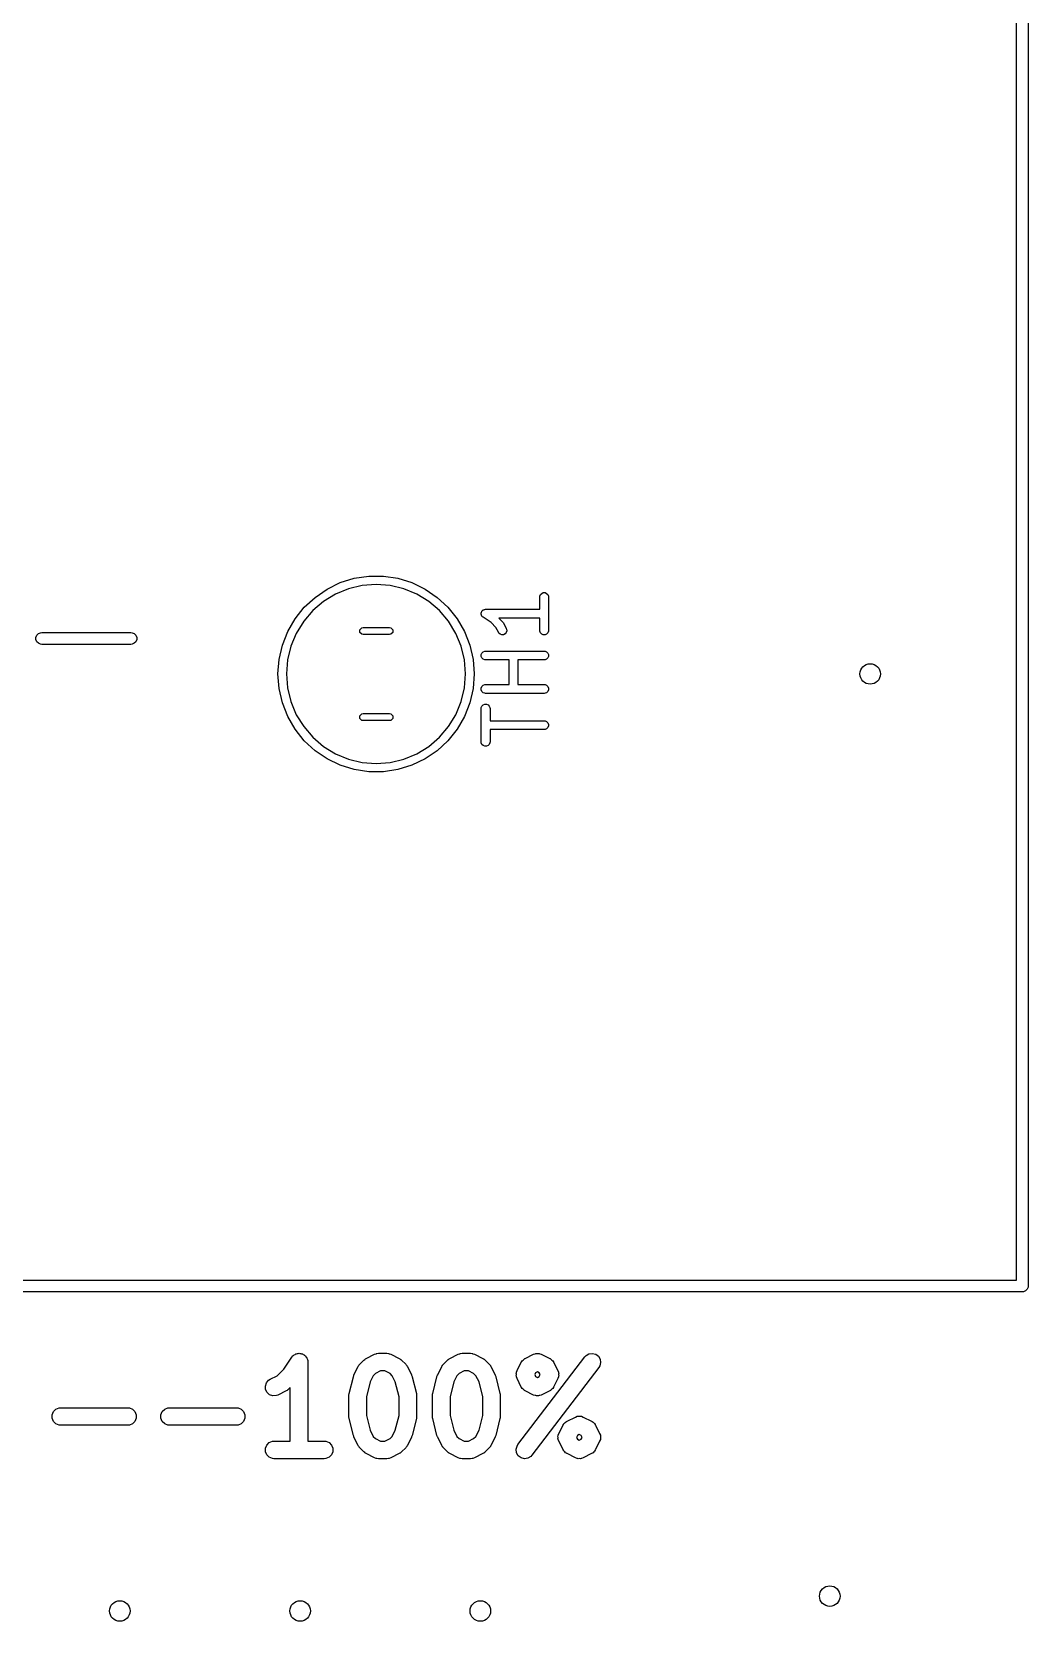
# Model space of a CAD drawing. Extents: x 0.27 to 3.33, y 0.21 to 2.59.
# Drawn here: x 2.663 to 3.333, y 0.383 to 1.452 of the extents above; entities that cross this region are included whole.
import ezdxf

# ---------------------------------------------------------------- set-up
doc = ezdxf.new("R2010")
doc.units = 0
doc.header["$MEASUREMENT"] = 0
doc.layers.add('BLACK', color=7, linetype='CONTINUOUS')

msp = doc.modelspace()

# ---------------------------------------------------------------- linework, layer by layer
at = {"layer": 'BLACK', "linetype": 'CONTINUOUS'}
for p, q in [((3.3335, 2.1915), (3.3335, 0.6085)), ((3.3256, 0.6124), (3.3256, 2.1876)), ((2.8619, 1.0772), (2.8708, 1.0815)), ((2.8708, 1.0815), (2.8802, 1.0844)), ((2.8855, 1.0796), (2.8763, 1.0774)), ((2.8802, 1.0844), (2.89, 1.0858)), ((2.8949, 1.0803), (2.8855, 1.0796)), ((2.89, 1.0858), (2.8998, 1.0858)), ((2.9043, 1.0796), (2.8949, 1.0803)), ((2.8998, 1.0858), (2.9096, 1.0844)), ((2.9135, 1.0774), (2.9043, 1.0796)), ((2.9096, 1.0844), (2.919, 1.0815)), ((2.919, 1.0815), (2.9279, 1.0772)), ((2.8465, 1.0649), (2.8538, 1.0716)), ((2.8538, 1.0716), (2.8619, 1.0772)), ((2.8675, 1.0737), (2.8595, 1.0688)), ((2.8763, 1.0774), (2.8675, 1.0737)), ((2.9222, 1.0737), (2.9135, 1.0774)), ((2.9303, 1.0688), (2.9222, 1.0737)), ((2.9279, 1.0772), (2.936, 1.0716)), ((2.936, 1.0716), (2.9432, 1.0649)), ((3.005, 1.0724), (3.0055, 1.0735)), ((3.005, 1.0719), (3.005, 1.0724)), ((3.005, 1.0636), (3.005, 1.0719)), ((3.0055, 1.0735), (3.0063, 1.0743)), ((3.0063, 1.0743), (3.0073, 1.0748)), ((3.0073, 1.0748), (3.0085, 1.0748)), ((3.0085, 1.0748), (3.0095, 1.0743)), ((3.0095, 1.0743), (3.0104, 1.0735)), ((3.0104, 1.0735), (3.0108, 1.0724)), ((3.0108, 1.0724), (3.0109, 1.0719)), ((3.0109, 1.0719), (3.0109, 1.0494)), ((2.8404, 1.0572), (2.8465, 1.0649)), ((2.8523, 1.0627), (2.8462, 1.0555)), ((2.8595, 1.0688), (2.8523, 1.0627)), ((2.9375, 1.0627), (2.9303, 1.0688)), ((2.9436, 1.0555), (2.9375, 1.0627)), ((2.9432, 1.0649), (2.9494, 1.0572)), ((2.9656, 1.0612), (2.9658, 1.0615)), ((2.9656, 1.0609), (2.9656, 1.0612)), ((2.9656, 1.0606), (2.9656, 1.0609)), ((2.9656, 1.0603), (2.9656, 1.0606)), ((2.9656, 1.06), (2.9656, 1.0603)), ((2.9658, 1.0598), (2.9656, 1.06)), ((2.9658, 1.0617), (2.966, 1.062)), ((2.9658, 1.0615), (2.9658, 1.0617)), ((2.9658, 1.0595), (2.9658, 1.0598)), ((2.966, 1.0592), (2.9658, 1.0595)), ((2.966, 1.062), (2.9661, 1.0623)), ((2.9661, 1.059), (2.966, 1.0592)), ((2.9661, 1.0623), (2.9663, 1.0625)), ((2.9663, 1.0588), (2.9661, 1.059)), ((2.9663, 1.0625), (2.9664, 1.0627)), ((2.9665, 1.0585), (2.9663, 1.0588)), ((2.9664, 1.0627), (2.9667, 1.0629)), ((2.9669, 1.0582), (2.9665, 1.0585)), ((2.9667, 1.0629), (2.9669, 1.0631)), ((2.9669, 1.0631), (2.9672, 1.0632)), ((2.9723, 1.0546), (2.9669, 1.0582)), ((2.9669, 1.0582), (2.9669, 1.0582)), ((2.9669, 1.0582), (2.9669, 1.0582)), ((2.9669, 1.0582), (2.9669, 1.0582)), ((2.9672, 1.0632), (2.9674, 1.0633)), ((2.9674, 1.0633), (2.9677, 1.0634)), ((2.9677, 1.0634), (2.968, 1.0635)), ((2.968, 1.0635), (2.9685, 1.0636)), ((2.9685, 1.0636), (2.9685, 1.0636)), ((2.9685, 1.0636), (2.9685, 1.0636)), ((2.9685, 1.0636), (2.9685, 1.0636)), ((2.9685, 1.0636), (3.005, 1.0636)), ((2.6678, 1.0473), (2.6692, 1.0478)), ((2.6692, 1.0478), (2.67, 1.0479)), ((2.67, 1.0479), (2.73, 1.0479)), ((2.73, 1.0479), (2.7308, 1.0478)), ((2.7308, 1.0478), (2.7322, 1.0473)), ((2.8319, 1.0395), (2.8355, 1.0487)), ((2.8355, 1.0487), (2.8404, 1.0572)), ((2.8462, 1.0555), (2.8412, 1.0474)), ((2.8839, 1.0498), (2.8852, 1.0511)), ((2.8839, 1.048), (2.8839, 1.0498)), ((2.8852, 1.0468), (2.8839, 1.048)), ((2.8852, 1.0511), (2.8861, 1.0513)), ((2.8861, 1.0513), (2.9039, 1.0513)), ((2.9039, 1.0513), (2.9048, 1.0511)), ((2.9048, 1.0511), (2.9061, 1.0498)), ((2.9061, 1.048), (2.9048, 1.0468)), ((2.9061, 1.0498), (2.9061, 1.048)), ((2.9485, 1.0474), (2.9436, 1.0555)), ((2.9494, 1.0572), (2.9543, 1.0487)), ((2.9543, 1.0487), (2.9579, 1.0395)), ((2.9755, 1.0514), (2.9723, 1.0546)), ((2.9771, 1.0481), (2.9755, 1.0514)), ((2.9775, 1.0476), (2.9771, 1.0481)), ((3.005, 1.0577), (2.9775, 1.0577)), ((2.9775, 1.0577), (2.98, 1.0552)), ((2.9783, 1.0468), (2.9775, 1.0476)), ((2.98, 1.0552), (2.9802, 1.055)), ((2.9802, 1.055), (2.9802, 1.0549)), ((2.9802, 1.0549), (2.9803, 1.0548)), ((2.9803, 1.0548), (2.9804, 1.0548)), ((2.9804, 1.0548), (2.9804, 1.0547)), ((2.9804, 1.0547), (2.9806, 1.0544)), ((2.9806, 1.0544), (2.9824, 1.0507)), ((2.9823, 1.0479), (2.9816, 1.047)), ((2.9827, 1.049), (2.9823, 1.0479)), ((2.9824, 1.0507), (2.9826, 1.0502)), ((2.9826, 1.0502), (2.9827, 1.049)), ((3.005, 1.0494), (3.005, 1.0577)), ((3.005, 1.0488), (3.005, 1.0494)), ((3.0055, 1.0477), (3.005, 1.0488)), ((3.0063, 1.0469), (3.0055, 1.0477)), ((3.0104, 1.0477), (3.0095, 1.0469)), ((3.0108, 1.0488), (3.0104, 1.0477)), ((3.0109, 1.0494), (3.0108, 1.0488)), ((2.6661, 1.0447), (2.6667, 1.0462)), ((2.6661, 1.0432), (2.6661, 1.0447)), ((2.6667, 1.0418), (2.6661, 1.0432)), ((2.6667, 1.0462), (2.6678, 1.0473)), ((2.6678, 1.0407), (2.6667, 1.0418)), ((2.6692, 1.0401), (2.6678, 1.0407)), ((2.67, 1.04), (2.6692, 1.0401)), ((2.73, 1.04), (2.67, 1.04)), ((2.7308, 1.0401), (2.73, 1.04)), ((2.7322, 1.0407), (2.7308, 1.0401)), ((2.7322, 1.0473), (2.7333, 1.0462)), ((2.7333, 1.0418), (2.7322, 1.0407)), ((2.7333, 1.0462), (2.7339, 1.0447)), ((2.7339, 1.0432), (2.7333, 1.0418)), ((2.7339, 1.0447), (2.7339, 1.0432)), ((2.8297, 1.0299), (2.8319, 1.0395)), ((2.8376, 1.0387), (2.8354, 1.0295)), ((2.8412, 1.0474), (2.8376, 1.0387)), ((2.8861, 1.0466), (2.8852, 1.0468)), ((2.9039, 1.0466), (2.8861, 1.0466)), ((2.9048, 1.0468), (2.9039, 1.0466)), ((2.9522, 1.0387), (2.9485, 1.0474)), ((2.9544, 1.0295), (2.9522, 1.0387)), ((2.9579, 1.0395), (2.9601, 1.0299)), ((2.9794, 1.0464), (2.9783, 1.0468)), ((2.9806, 1.0465), (2.9794, 1.0464)), ((2.9816, 1.047), (2.9806, 1.0465)), ((3.0073, 1.0465), (3.0063, 1.0469)), ((3.0085, 1.0465), (3.0073, 1.0465)), ((3.0095, 1.0469), (3.0085, 1.0465)), ((2.8289, 1.0201), (2.8297, 1.0299)), ((2.8354, 1.0295), (2.8347, 1.0201)), ((2.9551, 1.0201), (2.9544, 1.0295)), ((2.9601, 1.0299), (2.9608, 1.0201)), ((2.9656, 1.0331), (2.9661, 1.0341)), ((2.9656, 1.0319), (2.9656, 1.0331)), ((2.9661, 1.0309), (2.9656, 1.0319)), ((2.9661, 1.0341), (2.9669, 1.035)), ((2.9669, 1.03), (2.9661, 1.0309)), ((2.9669, 1.035), (2.968, 1.0354)), ((2.968, 1.0296), (2.9669, 1.03)), ((2.968, 1.0354), (2.9685, 1.0355)), ((2.9685, 1.0295), (2.968, 1.0296)), ((2.9685, 1.0355), (3.0079, 1.0355)), ((2.9843, 1.0295), (2.9685, 1.0295)), ((2.9843, 1.013), (2.9843, 1.0295)), ((3.0079, 1.0295), (2.9902, 1.0295)), ((2.9902, 1.0295), (2.9902, 1.013)), ((3.0079, 1.0355), (3.0085, 1.0354)), ((3.0085, 1.0296), (3.0079, 1.0295)), ((3.0085, 1.0354), (3.0095, 1.035)), ((3.0095, 1.03), (3.0085, 1.0296)), ((3.0095, 1.035), (3.0104, 1.0341)), ((3.0104, 1.0309), (3.0095, 1.03)), ((3.0104, 1.0341), (3.0108, 1.0331)), ((3.0108, 1.0319), (3.0104, 1.0309)), ((3.0108, 1.0331), (3.0108, 1.0319)), ((2.8297, 1.0103), (2.8289, 1.0201)), ((2.8347, 1.0201), (2.8354, 1.0107)), ((2.9544, 1.0107), (2.9551, 1.0201)), ((2.9608, 1.0201), (2.9601, 1.0103)), ((2.8319, 1.0006), (2.8297, 1.0103)), ((2.8354, 1.0107), (2.8376, 1.0015)), ((2.9522, 1.0015), (2.9544, 1.0107)), ((2.9601, 1.0103), (2.9579, 1.0006)), ((2.9656, 1.0106), (2.9661, 1.0116)), ((2.9656, 1.0094), (2.9656, 1.0106)), ((2.9661, 1.0084), (2.9656, 1.0094)), ((2.9661, 1.0116), (2.9669, 1.0125)), ((2.9669, 1.0075), (2.9661, 1.0084)), ((2.9669, 1.0125), (2.968, 1.0129)), ((2.968, 1.0071), (2.9669, 1.0075)), ((2.968, 1.0129), (2.9685, 1.013)), ((2.9685, 1.007), (2.968, 1.0071)), ((2.9685, 1.013), (2.9843, 1.013)), ((3.0079, 1.007), (2.9685, 1.007)), ((2.9902, 1.013), (3.0079, 1.013)), ((3.0079, 1.013), (3.0085, 1.0129)), ((3.0085, 1.0071), (3.0079, 1.007)), ((3.0085, 1.0129), (3.0095, 1.0125)), ((3.0095, 1.0075), (3.0085, 1.0071)), ((3.0095, 1.0125), (3.0104, 1.0116)), ((3.0104, 1.0084), (3.0095, 1.0075)), ((3.0104, 1.0116), (3.0108, 1.0106)), ((3.0108, 1.0094), (3.0104, 1.0084)), ((3.0108, 1.0106), (3.0108, 1.0094)), ((2.8355, 0.9915), (2.8319, 1.0006)), ((2.8376, 1.0015), (2.8412, 0.9927)), ((2.9485, 0.9927), (2.9522, 1.0015)), ((2.9579, 1.0006), (2.9543, 0.9915)), ((2.9656, 0.9975), (2.9661, 0.9985)), ((2.9656, 0.9969), (2.9656, 0.9975)), ((2.9656, 0.9744), (2.9656, 0.9969)), ((2.9661, 0.9985), (2.9669, 0.9993)), ((2.9669, 0.9993), (2.968, 0.9998)), ((2.968, 0.9998), (2.9691, 0.9998)), ((2.9691, 0.9998), (2.9702, 0.9993)), ((2.9702, 0.9993), (2.971, 0.9985)), ((2.971, 0.9985), (2.9714, 0.9975)), ((2.9714, 0.9975), (2.9715, 0.9969)), ((2.9715, 0.9969), (2.9715, 0.9886)), ((2.8404, 0.9829), (2.8355, 0.9915)), ((2.8412, 0.9927), (2.8462, 0.9847)), ((2.8462, 0.9847), (2.8523, 0.9775)), ((2.8839, 0.992), (2.8852, 0.9932)), ((2.8839, 0.9902), (2.8839, 0.992)), ((2.8852, 0.9889), (2.8839, 0.9902)), ((2.8852, 0.9932), (2.8861, 0.9934)), ((2.8861, 0.9887), (2.8852, 0.9889)), ((2.8861, 0.9934), (2.9039, 0.9934)), ((2.9039, 0.9887), (2.8861, 0.9887)), ((2.9039, 0.9934), (2.9048, 0.9932)), ((2.9048, 0.9889), (2.9039, 0.9887)), ((2.9048, 0.9932), (2.9061, 0.992)), ((2.9061, 0.9902), (2.9048, 0.9889)), ((2.9061, 0.992), (2.9061, 0.9902)), ((2.9375, 0.9775), (2.9436, 0.9847)), ((2.9436, 0.9847), (2.9485, 0.9927)), ((2.9543, 0.9915), (2.9494, 0.9829)), ((2.9715, 0.9886), (3.0079, 0.9886)), ((3.0079, 0.9886), (3.0085, 0.9885)), ((3.0085, 0.9885), (3.0095, 0.9881)), ((3.0095, 0.9881), (3.0104, 0.9873)), ((3.0104, 0.984), (3.0095, 0.9832)), ((3.0104, 0.9873), (3.0108, 0.9862)), ((3.0108, 0.9851), (3.0104, 0.984)), ((3.0108, 0.9862), (3.0108, 0.9851)), ((2.8465, 0.9752), (2.8404, 0.9829)), ((2.8538, 0.9685), (2.8465, 0.9752)), ((2.8523, 0.9775), (2.8595, 0.9714)), ((2.9303, 0.9714), (2.9375, 0.9775)), ((2.9432, 0.9752), (2.936, 0.9685)), ((2.9494, 0.9829), (2.9432, 0.9752)), ((2.9656, 0.9738), (2.9656, 0.9744)), ((2.9661, 0.9727), (2.9656, 0.9738)), ((2.9669, 0.9719), (2.9661, 0.9727)), ((2.971, 0.9727), (2.9702, 0.9719)), ((2.9714, 0.9738), (2.971, 0.9727)), ((2.9715, 0.9744), (2.9714, 0.9738)), ((3.0079, 0.9827), (2.9715, 0.9827)), ((2.9715, 0.9827), (2.9715, 0.9744)), ((3.0085, 0.9827), (3.0079, 0.9827)), ((3.0095, 0.9832), (3.0085, 0.9827)), ((2.8619, 0.963), (2.8538, 0.9685)), ((2.8595, 0.9714), (2.8675, 0.9664)), ((2.8708, 0.9587), (2.8619, 0.963)), ((2.8675, 0.9664), (2.8763, 0.9628)), ((2.8763, 0.9628), (2.8855, 0.9606)), ((2.9043, 0.9606), (2.9135, 0.9628)), ((2.9135, 0.9628), (2.9222, 0.9664)), ((2.9279, 0.963), (2.919, 0.9587)), ((2.9222, 0.9664), (2.9303, 0.9714)), ((2.936, 0.9685), (2.9279, 0.963)), ((2.968, 0.9715), (2.9669, 0.9719)), ((2.9691, 0.9715), (2.968, 0.9715)), ((2.9702, 0.9719), (2.9691, 0.9715)), ((2.8802, 0.9558), (2.8708, 0.9587)), ((2.89, 0.9543), (2.8802, 0.9558)), ((2.8855, 0.9606), (2.8949, 0.9599)), ((2.8998, 0.9543), (2.89, 0.9543)), ((2.8949, 0.9599), (2.9043, 0.9606)), ((2.9096, 0.9558), (2.8998, 0.9543)), ((2.919, 0.9587), (2.9096, 0.9558)), ((0.2744, 0.6124), (3.3256, 0.6124)), ((3.3295, 0.6045), (1.1823, 0.6045)), ((3.3303, 0.6046), (3.3295, 0.6045)), ((3.3317, 0.6052), (3.3303, 0.6046)), ((3.3328, 0.6063), (3.3317, 0.6052)), ((3.3334, 0.6077), (3.3328, 0.6063)), ((3.3335, 0.6085), (3.3334, 0.6077)), ((2.8329, 0.5527), (2.8382, 0.5606)), ((2.8382, 0.5606), (2.8389, 0.5615)), ((2.8382, 0.5606), (2.8382, 0.5606)), ((2.8382, 0.5606), (2.8382, 0.5606)), ((2.8382, 0.5606), (2.8382, 0.5606)), ((2.8389, 0.5615), (2.8394, 0.5618)), ((2.8394, 0.5618), (2.8398, 0.5623)), ((2.8398, 0.5623), (2.8404, 0.5625)), ((2.8404, 0.5625), (2.8408, 0.5628)), ((2.8408, 0.5628), (2.8414, 0.5629)), ((2.8414, 0.5629), (2.842, 0.5631)), ((2.842, 0.5631), (2.8425, 0.5631)), ((2.8425, 0.5631), (2.8431, 0.5633)), ((2.8431, 0.5633), (2.8437, 0.5631)), ((2.8437, 0.5631), (2.8443, 0.5631)), ((2.8443, 0.5631), (2.8448, 0.5629)), ((2.8448, 0.5629), (2.8454, 0.5628)), ((2.8454, 0.5628), (2.8459, 0.5625)), ((2.8459, 0.5625), (2.8464, 0.5623)), ((2.8464, 0.5623), (2.8468, 0.5619)), ((2.8468, 0.5619), (2.8473, 0.5615)), ((2.8473, 0.5615), (2.8476, 0.561)), ((2.8476, 0.561), (2.848, 0.5606)), ((2.848, 0.5606), (2.8482, 0.5601)), ((2.8482, 0.5601), (2.8486, 0.5596)), ((2.8486, 0.5596), (2.8487, 0.559)), ((2.8487, 0.559), (2.8489, 0.5585)), ((2.8489, 0.5585), (2.849, 0.5574)), ((2.849, 0.5574), (2.849, 0.5574)), ((2.849, 0.5574), (2.849, 0.5574)), ((2.849, 0.5574), (2.849, 0.5573)), ((2.849, 0.5573), (2.849, 0.5042)), ((2.8836, 0.5554), (2.8839, 0.5559)), ((2.8839, 0.5559), (2.8867, 0.5587)), ((2.8867, 0.5587), (2.8872, 0.5591)), ((2.8872, 0.5591), (2.8873, 0.5592)), ((2.8873, 0.5592), (2.8875, 0.5593)), ((2.8875, 0.5593), (2.8876, 0.5594)), ((2.8876, 0.5594), (2.8878, 0.5595)), ((2.8878, 0.5595), (2.8883, 0.5598)), ((2.8883, 0.5598), (2.8939, 0.5626)), ((2.8939, 0.5626), (2.895, 0.563)), ((2.895, 0.563), (2.8952, 0.5631)), ((2.8952, 0.5631), (2.8954, 0.5631)), ((2.8954, 0.5631), (2.8965, 0.5633)), ((2.8965, 0.5633), (2.9022, 0.5633)), ((2.9022, 0.5633), (2.9033, 0.5631)), ((2.9033, 0.5631), (2.9035, 0.5631)), ((2.9035, 0.5631), (2.9037, 0.563)), ((2.9037, 0.563), (2.9048, 0.5626)), ((2.9048, 0.5626), (2.9104, 0.5598)), ((2.9104, 0.5598), (2.9109, 0.5595)), ((2.9109, 0.5595), (2.9111, 0.5594)), ((2.9111, 0.5594), (2.9112, 0.5593)), ((2.9112, 0.5593), (2.9114, 0.5592)), ((2.9114, 0.5592), (2.9115, 0.5591)), ((2.9115, 0.5591), (2.912, 0.5587)), ((2.912, 0.5587), (2.9148, 0.5559)), ((2.9148, 0.5559), (2.9151, 0.5554)), ((2.9398, 0.5554), (2.9402, 0.5559)), ((2.9402, 0.5559), (2.943, 0.5587)), ((2.943, 0.5587), (2.9434, 0.5591)), ((2.9434, 0.5591), (2.9435, 0.5592)), ((2.9435, 0.5592), (2.9437, 0.5593)), ((2.9437, 0.5593), (2.9439, 0.5594)), ((2.9439, 0.5594), (2.944, 0.5595)), ((2.944, 0.5595), (2.9445, 0.5598)), ((2.9445, 0.5598), (2.9501, 0.5626)), ((2.9501, 0.5626), (2.9512, 0.563)), ((2.9512, 0.563), (2.9514, 0.5631)), ((2.9514, 0.5631), (2.9516, 0.5631)), ((2.9516, 0.5631), (2.9528, 0.5633)), ((2.9528, 0.5633), (2.9584, 0.5633)), ((2.9584, 0.5633), (2.9596, 0.5631)), ((2.9596, 0.5631), (2.9598, 0.5631)), ((2.9598, 0.5631), (2.96, 0.563)), ((2.96, 0.563), (2.961, 0.5626)), ((2.961, 0.5626), (2.9667, 0.5598)), ((2.9667, 0.5598), (2.9672, 0.5595)), ((2.9672, 0.5595), (2.9673, 0.5594)), ((2.9673, 0.5594), (2.9675, 0.5593)), ((2.9675, 0.5593), (2.9677, 0.5592)), ((2.9677, 0.5592), (2.9678, 0.5591)), ((2.9678, 0.5591), (2.9682, 0.5587)), ((2.9682, 0.5587), (2.971, 0.5559)), ((2.971, 0.5559), (2.9714, 0.5554)), ((2.9897, 0.5516), (2.9925, 0.5572)), ((2.9903, 0.5019), (3.0353, 0.5609)), ((2.9925, 0.5572), (2.9926, 0.5574)), ((2.9926, 0.5575), (2.9927, 0.5576)), ((2.9926, 0.5574), (2.9926, 0.5575)), ((2.9927, 0.5576), (2.9931, 0.5582)), ((2.9931, 0.5582), (2.9937, 0.5586)), ((2.9937, 0.5586), (2.9942, 0.5592)), ((2.9942, 0.5592), (2.9947, 0.5596)), ((2.9947, 0.5596), (2.9949, 0.5597)), ((2.9949, 0.5597), (2.9951, 0.5598)), ((2.9949, 0.5597), (2.9949, 0.5597)), ((2.9951, 0.5598), (3.0008, 0.5626)), ((3.0008, 0.5626), (3.0018, 0.563)), ((3.0018, 0.563), (3.0023, 0.5631)), ((3.0023, 0.5631), (3.0027, 0.5632)), ((3.0027, 0.5632), (3.0034, 0.5632)), ((3.0034, 0.5632), (3.0041, 0.5632)), ((3.0041, 0.5632), (3.0045, 0.5631)), ((3.0045, 0.5631), (3.005, 0.563)), ((3.005, 0.563), (3.006, 0.5626)), ((3.006, 0.5626), (3.0117, 0.5598)), ((3.0117, 0.5598), (3.0119, 0.5597)), ((3.0119, 0.5597), (3.012, 0.5597)), ((3.012, 0.5597), (3.0121, 0.5596)), ((3.0121, 0.5596), (3.0126, 0.5592)), ((3.0126, 0.5592), (3.0131, 0.5586)), ((3.0131, 0.5586), (3.0137, 0.5582)), ((3.0137, 0.5582), (3.0141, 0.5576)), ((3.0141, 0.5576), (3.0142, 0.5575)), ((3.0142, 0.5575), (3.0142, 0.5574)), ((3.0142, 0.5574), (3.0143, 0.5572)), ((3.0143, 0.5572), (3.0171, 0.5516)), ((3.0353, 0.5609), (3.0361, 0.5618)), ((3.0361, 0.5618), (3.038, 0.5629)), ((3.038, 0.5629), (3.0403, 0.5632)), ((3.0403, 0.5632), (3.0426, 0.5627)), ((3.0426, 0.5627), (3.0444, 0.5613)), ((3.0444, 0.5613), (3.0455, 0.5593)), ((3.0459, 0.557), (3.0453, 0.5548)), ((3.0455, 0.5593), (3.0459, 0.557)), ((2.8211, 0.5434), (2.8226, 0.5451)), ((2.8226, 0.5451), (2.8236, 0.5458)), ((2.8236, 0.5458), (2.8284, 0.5481)), ((2.8284, 0.5481), (2.8329, 0.5527)), ((2.8768, 0.5363), (2.8796, 0.5475)), ((2.8796, 0.5477), (2.8798, 0.5481)), ((2.8796, 0.5476), (2.8796, 0.5477)), ((2.8796, 0.5475), (2.8796, 0.5476)), ((2.8798, 0.5481), (2.88, 0.5486)), ((2.88, 0.5487), (2.8828, 0.5544)), ((2.88, 0.5486), (2.88, 0.5487)), ((2.88, 0.5487), (2.88, 0.5487)), ((2.8828, 0.5544), (2.8831, 0.5549)), ((2.8831, 0.5549), (2.8832, 0.555)), ((2.8832, 0.555), (2.8833, 0.5552)), ((2.8833, 0.5552), (2.8834, 0.5553)), ((2.8834, 0.5553), (2.8836, 0.5554)), ((2.893, 0.5482), (2.8909, 0.544)), ((2.8944, 0.5497), (2.893, 0.5482)), ((2.8979, 0.5514), (2.8944, 0.5497)), ((2.9008, 0.5514), (2.8979, 0.5514)), ((2.9043, 0.5497), (2.9008, 0.5514)), ((2.9057, 0.5482), (2.9043, 0.5497)), ((2.9078, 0.544), (2.9057, 0.5482)), ((2.9151, 0.5554), (2.9153, 0.5553)), ((2.9153, 0.5553), (2.9154, 0.5552)), ((2.9154, 0.5552), (2.9155, 0.555)), ((2.9155, 0.555), (2.9156, 0.5549)), ((2.9156, 0.5549), (2.9159, 0.5544)), ((2.9159, 0.5544), (2.9187, 0.5487)), ((2.9187, 0.5487), (2.9187, 0.5487)), ((2.9187, 0.5487), (2.9188, 0.5486)), ((2.9188, 0.5486), (2.9189, 0.5481)), ((2.9189, 0.5481), (2.9191, 0.5477)), ((2.9191, 0.5477), (2.9191, 0.5476)), ((2.9191, 0.5476), (2.9191, 0.5475)), ((2.9191, 0.5475), (2.922, 0.5363)), ((2.933, 0.5363), (2.9358, 0.5475)), ((2.9358, 0.5477), (2.936, 0.5481)), ((2.9358, 0.5476), (2.9358, 0.5477)), ((2.9358, 0.5475), (2.9358, 0.5476)), ((2.936, 0.5481), (2.9362, 0.5486)), ((2.9362, 0.5486), (2.9362, 0.5487)), ((2.9362, 0.5487), (2.9363, 0.5487)), ((2.9363, 0.5487), (2.9391, 0.5544)), ((2.9391, 0.5544), (2.9394, 0.5549)), ((2.9394, 0.555), (2.9396, 0.5552)), ((2.9394, 0.5549), (2.9394, 0.555)), ((2.9396, 0.5552), (2.9397, 0.5553)), ((2.9397, 0.5553), (2.9398, 0.5554)), ((2.9492, 0.5482), (2.9471, 0.544)), ((2.9507, 0.5497), (2.9492, 0.5482)), ((2.9542, 0.5514), (2.9507, 0.5497)), ((2.957, 0.5514), (2.9542, 0.5514)), ((2.9605, 0.5497), (2.957, 0.5514)), ((2.962, 0.5482), (2.9605, 0.5497)), ((2.9641, 0.544), (2.962, 0.5482)), ((2.9714, 0.5554), (2.9715, 0.5553)), ((2.9715, 0.5553), (2.9716, 0.5552)), ((2.9716, 0.5552), (2.9718, 0.555)), ((2.9718, 0.555), (2.9718, 0.5549)), ((2.9718, 0.5549), (2.9721, 0.5544)), ((2.9721, 0.5544), (2.9749, 0.5487)), ((2.9749, 0.5487), (2.975, 0.5487)), ((2.975, 0.5487), (2.975, 0.5486)), ((2.975, 0.5486), (2.9752, 0.5481)), ((2.9752, 0.5481), (2.9754, 0.5477)), ((2.9754, 0.5477), (2.9754, 0.5476)), ((2.9754, 0.5476), (2.9754, 0.5475)), ((2.9754, 0.5475), (2.9782, 0.5363)), ((2.9891, 0.5497), (2.9892, 0.5501)), ((2.9892, 0.5489), (2.9891, 0.5497)), ((2.9891, 0.5482), (2.9892, 0.5489)), ((2.9892, 0.5478), (2.9891, 0.5482)), ((2.9892, 0.5501), (2.9893, 0.5505)), ((2.9893, 0.5474), (2.9892, 0.5478)), ((2.9893, 0.5505), (2.9897, 0.5516)), ((2.9897, 0.5463), (2.9893, 0.5474)), ((2.9925, 0.5406), (2.9897, 0.5463)), ((3.0447, 0.5538), (2.9997, 0.4947)), ((3.0022, 0.5501), (3.0016, 0.5489)), ((3.0016, 0.5489), (3.0022, 0.5477)), ((3.0034, 0.5507), (3.0022, 0.5501)), ((3.0022, 0.5477), (3.0034, 0.5471)), ((3.0046, 0.5501), (3.0034, 0.5507)), ((3.0034, 0.5471), (3.0046, 0.5477)), ((3.0052, 0.5489), (3.0046, 0.5501)), ((3.0046, 0.5477), (3.0052, 0.5489)), ((3.0171, 0.5463), (3.0143, 0.5406)), ((3.0171, 0.5516), (3.0175, 0.5505)), ((3.0175, 0.5474), (3.0171, 0.5463)), ((3.0175, 0.5505), (3.0176, 0.5501)), ((3.0176, 0.5478), (3.0175, 0.5474)), ((3.0176, 0.5501), (3.0177, 0.5497)), ((3.0177, 0.5497), (3.0176, 0.5489)), ((3.0176, 0.5489), (3.0177, 0.5482)), ((3.0177, 0.5482), (3.0176, 0.5478)), ((3.0453, 0.5548), (3.0447, 0.5538)), ((2.8204, 0.5412), (2.8211, 0.5434)), ((2.8205, 0.5389), (2.8204, 0.5412)), ((2.8216, 0.5369), (2.8205, 0.5389)), ((2.8233, 0.5353), (2.8216, 0.5369)), ((2.8255, 0.5346), (2.8233, 0.5353)), ((2.8278, 0.5348), (2.8255, 0.5346)), ((2.8289, 0.5352), (2.8278, 0.5348)), ((2.8345, 0.538), (2.8289, 0.5352)), ((2.835, 0.5383), (2.8345, 0.538)), ((2.8351, 0.5384), (2.835, 0.5383)), ((2.8353, 0.5385), (2.8351, 0.5384)), ((2.8355, 0.5386), (2.8353, 0.5385)), ((2.8356, 0.5387), (2.8355, 0.5386)), ((2.836, 0.5391), (2.8356, 0.5387)), ((2.8372, 0.5403), (2.836, 0.5391)), ((2.8372, 0.5042), (2.8372, 0.5403)), ((2.8766, 0.5356), (2.8767, 0.536)), ((2.8766, 0.5351), (2.8766, 0.5356)), ((2.8766, 0.5349), (2.8766, 0.5351)), ((2.8766, 0.5351), (2.8766, 0.5351)), ((2.8766, 0.5208), (2.8766, 0.5349)), ((2.8767, 0.5361), (2.8768, 0.5363)), ((2.8767, 0.536), (2.8767, 0.5361)), ((2.8909, 0.544), (2.8884, 0.5341)), ((2.9103, 0.5341), (2.9078, 0.544)), ((2.922, 0.5363), (2.922, 0.5361)), ((2.922, 0.5361), (2.922, 0.536)), ((2.922, 0.536), (2.9221, 0.5356)), ((2.9221, 0.5356), (2.9221, 0.5351)), ((2.9221, 0.5351), (2.9221, 0.5351)), ((2.9221, 0.5351), (2.9221, 0.5349)), ((2.9221, 0.5349), (2.9221, 0.5208)), ((2.9328, 0.5351), (2.9329, 0.5356)), ((2.9328, 0.5349), (2.9328, 0.5351)), ((2.9328, 0.5351), (2.9328, 0.5351)), ((2.9328, 0.5208), (2.9328, 0.5349)), ((2.9329, 0.536), (2.933, 0.5361)), ((2.9329, 0.5356), (2.9329, 0.536)), ((2.933, 0.5361), (2.933, 0.5363)), ((2.9471, 0.544), (2.9446, 0.5341)), ((2.9666, 0.5341), (2.9641, 0.544)), ((2.9782, 0.5363), (2.9782, 0.5361)), ((2.9782, 0.5361), (2.9783, 0.536)), ((2.9783, 0.536), (2.9783, 0.5356)), ((2.9783, 0.5356), (2.9784, 0.5351)), ((2.9784, 0.5351), (2.9784, 0.5351)), ((2.9784, 0.5351), (2.9784, 0.5349)), ((2.9784, 0.5349), (2.9784, 0.5208)), ((2.9926, 0.5405), (2.9925, 0.5406)), ((2.9926, 0.5404), (2.9926, 0.5405)), ((2.9927, 0.5403), (2.9926, 0.5404)), ((2.9931, 0.5397), (2.9927, 0.5403)), ((2.9937, 0.5392), (2.9931, 0.5397)), ((2.9942, 0.5386), (2.9937, 0.5392)), ((2.9947, 0.5383), (2.9942, 0.5386)), ((2.9949, 0.5382), (2.9947, 0.5383)), ((2.9949, 0.5381), (2.9949, 0.5382)), ((2.9951, 0.538), (2.9949, 0.5381)), ((3.0008, 0.5352), (2.9951, 0.538)), ((3.0018, 0.5348), (3.0008, 0.5352)), ((3.0023, 0.5348), (3.0018, 0.5348)), ((3.0027, 0.5346), (3.0023, 0.5348)), ((3.0034, 0.5347), (3.0027, 0.5346)), ((3.0041, 0.5346), (3.0034, 0.5347)), ((3.0045, 0.5348), (3.0041, 0.5346)), ((3.005, 0.5348), (3.0045, 0.5348)), ((3.006, 0.5352), (3.005, 0.5348)), ((3.0117, 0.538), (3.006, 0.5352)), ((3.0119, 0.5381), (3.0117, 0.538)), ((3.012, 0.5382), (3.0119, 0.5381)), ((3.0121, 0.5383), (3.012, 0.5382)), ((3.0126, 0.5386), (3.0121, 0.5383)), ((3.0131, 0.5392), (3.0126, 0.5386)), ((3.0137, 0.5397), (3.0131, 0.5392)), ((3.0141, 0.5403), (3.0137, 0.5397)), ((3.0142, 0.5404), (3.0141, 0.5403)), ((3.0143, 0.5406), (3.0142, 0.5405)), ((3.0142, 0.5405), (3.0142, 0.5404)), ((2.677, 0.5219), (2.6779, 0.5241)), ((2.6779, 0.5241), (2.6795, 0.5257)), ((2.6795, 0.5257), (2.6817, 0.5266)), ((2.6817, 0.5266), (2.6828, 0.5267)), ((2.6828, 0.5267), (2.7278, 0.5267)), ((2.7278, 0.5267), (2.729, 0.5266)), ((2.729, 0.5266), (2.7311, 0.5257)), ((2.7311, 0.5257), (2.7327, 0.5241)), ((2.7327, 0.5241), (2.7336, 0.5219)), ((2.7501, 0.5219), (2.751, 0.5241)), ((2.751, 0.5241), (2.7527, 0.5257)), ((2.7527, 0.5257), (2.7548, 0.5266)), ((2.7548, 0.5266), (2.7559, 0.5267)), ((2.7559, 0.5267), (2.8009, 0.5267)), ((2.8009, 0.5267), (2.8021, 0.5266)), ((2.8021, 0.5266), (2.8042, 0.5257)), ((2.8042, 0.5257), (2.8058, 0.5241)), ((2.8058, 0.5241), (2.8067, 0.5219)), ((2.8884, 0.5341), (2.8884, 0.5215)), ((2.9103, 0.5215), (2.9103, 0.5341)), ((2.9446, 0.5341), (2.9446, 0.5215)), ((2.9666, 0.5215), (2.9666, 0.5341)), ((2.677, 0.5196), (2.677, 0.5219)), ((2.6779, 0.5175), (2.677, 0.5196)), ((2.6795, 0.5159), (2.6779, 0.5175)), ((2.6817, 0.515), (2.6795, 0.5159)), ((2.6828, 0.5149), (2.6817, 0.515)), ((2.7278, 0.5149), (2.6828, 0.5149)), ((2.729, 0.515), (2.7278, 0.5149)), ((2.7311, 0.5159), (2.729, 0.515)), ((2.7327, 0.5175), (2.7311, 0.5159)), ((2.7336, 0.5196), (2.7327, 0.5175)), ((2.7336, 0.5219), (2.7336, 0.5196)), ((2.7501, 0.5196), (2.7501, 0.5219)), ((2.751, 0.5175), (2.7501, 0.5196)), ((2.7527, 0.5159), (2.751, 0.5175)), ((2.7548, 0.515), (2.7527, 0.5159)), ((2.7559, 0.5149), (2.7548, 0.515)), ((2.8009, 0.5149), (2.7559, 0.5149)), ((2.8021, 0.515), (2.8009, 0.5149)), ((2.8042, 0.5159), (2.8021, 0.515)), ((2.8058, 0.5175), (2.8042, 0.5159)), ((2.8067, 0.5196), (2.8058, 0.5175)), ((2.8067, 0.5219), (2.8067, 0.5196)), ((2.8766, 0.5206), (2.8766, 0.5208)), ((2.8766, 0.5205), (2.8766, 0.5206)), ((2.8766, 0.5201), (2.8766, 0.5205)), ((2.8767, 0.5196), (2.8766, 0.5201)), ((2.8768, 0.5194), (2.8767, 0.5196)), ((2.8767, 0.5196), (2.8767, 0.5196)), ((2.8796, 0.5081), (2.8768, 0.5194)), ((2.8884, 0.5215), (2.8909, 0.5116)), ((2.9078, 0.5116), (2.9103, 0.5215)), ((2.922, 0.5194), (2.9191, 0.5081)), ((2.9221, 0.5201), (2.922, 0.5196)), ((2.922, 0.5196), (2.922, 0.5196)), ((2.922, 0.5196), (2.922, 0.5194)), ((2.9221, 0.5208), (2.9221, 0.5206)), ((2.9221, 0.5206), (2.9221, 0.5205)), ((2.9221, 0.5205), (2.9221, 0.5201)), ((2.9328, 0.5206), (2.9328, 0.5208)), ((2.9328, 0.5205), (2.9328, 0.5206)), ((2.9329, 0.5201), (2.9328, 0.5205)), ((2.9329, 0.5196), (2.9329, 0.5201)), ((2.933, 0.5196), (2.9329, 0.5196)), ((2.933, 0.5194), (2.933, 0.5196)), ((2.9358, 0.5081), (2.933, 0.5194)), ((2.9446, 0.5215), (2.9471, 0.5116)), ((2.9641, 0.5116), (2.9666, 0.5215)), ((2.9782, 0.5194), (2.9754, 0.5081)), ((2.9783, 0.5196), (2.9782, 0.5196)), ((2.9782, 0.5196), (2.9782, 0.5194)), ((2.9784, 0.5205), (2.9783, 0.5201)), ((2.9783, 0.5201), (2.9783, 0.5196)), ((2.9784, 0.5208), (2.9784, 0.5206)), ((2.9784, 0.5206), (2.9784, 0.5205)), ((3.0178, 0.5094), (3.0206, 0.515)), ((3.0206, 0.515), (3.0207, 0.5152)), ((3.0207, 0.5152), (3.0208, 0.5153)), ((3.0208, 0.5153), (3.0209, 0.5154)), ((3.0209, 0.5154), (3.0212, 0.516)), ((3.0212, 0.516), (3.0218, 0.5165)), ((3.0218, 0.5165), (3.0223, 0.517)), ((3.0223, 0.517), (3.0229, 0.5174)), ((3.0229, 0.5174), (3.023, 0.5175)), ((3.023, 0.5175), (3.0231, 0.5175)), ((3.0231, 0.5175), (3.0233, 0.5176)), ((3.0233, 0.5176), (3.0289, 0.5204)), ((3.0289, 0.5204), (3.03, 0.5209)), ((3.03, 0.5209), (3.0304, 0.5209)), ((3.0304, 0.5209), (3.0308, 0.521)), ((3.0308, 0.521), (3.0315, 0.521)), ((3.0315, 0.521), (3.0323, 0.521)), ((3.0323, 0.521), (3.0327, 0.5209)), ((3.0327, 0.5209), (3.0331, 0.5209)), ((3.0331, 0.5209), (3.0342, 0.5204)), ((3.0342, 0.5204), (3.0398, 0.5176)), ((3.0398, 0.5176), (3.04, 0.5175)), ((3.04, 0.5175), (3.0401, 0.5175)), ((3.0401, 0.5175), (3.0402, 0.5174)), ((3.0402, 0.5174), (3.0408, 0.517)), ((3.0408, 0.517), (3.0413, 0.5165)), ((3.0413, 0.5165), (3.0418, 0.516)), ((3.0418, 0.516), (3.0422, 0.5154)), ((3.0422, 0.5154), (3.0423, 0.5153)), ((3.0423, 0.5153), (3.0423, 0.5152)), ((3.0423, 0.5152), (3.0424, 0.515)), ((3.0424, 0.515), (3.0452, 0.5094)), ((2.8213, 0.5016), (2.823, 0.5032)), ((2.823, 0.5032), (2.8251, 0.5041)), ((2.8251, 0.5041), (2.8262, 0.5042)), ((2.8262, 0.5042), (2.8372, 0.5042)), ((2.849, 0.5042), (2.86, 0.5042)), ((2.86, 0.5042), (2.8611, 0.5041)), ((2.8611, 0.5041), (2.8633, 0.5032)), ((2.8633, 0.5032), (2.8649, 0.5016)), ((2.8796, 0.508), (2.8796, 0.5081)), ((2.8798, 0.5075), (2.8796, 0.508)), ((2.8796, 0.508), (2.8796, 0.508)), ((2.88, 0.507), (2.8798, 0.5075)), ((2.88, 0.5069), (2.88, 0.507)), ((2.88, 0.507), (2.88, 0.507)), ((2.8828, 0.5013), (2.88, 0.5069)), ((2.8909, 0.5116), (2.893, 0.5074)), ((2.893, 0.5074), (2.8944, 0.506)), ((2.8944, 0.506), (2.8979, 0.5042)), ((2.8979, 0.5042), (2.9008, 0.5042)), ((2.9008, 0.5042), (2.9043, 0.506)), ((2.9043, 0.506), (2.9057, 0.5074)), ((2.9057, 0.5074), (2.9078, 0.5116)), ((2.9187, 0.5069), (2.9159, 0.5013)), ((2.9188, 0.507), (2.9187, 0.507)), ((2.9187, 0.507), (2.9187, 0.5069)), ((2.9189, 0.5075), (2.9188, 0.507)), ((2.9191, 0.508), (2.9189, 0.5075)), ((2.9191, 0.5081), (2.9191, 0.508)), ((2.9191, 0.508), (2.9191, 0.508)), ((2.9358, 0.508), (2.9358, 0.5081)), ((2.936, 0.5075), (2.9358, 0.508)), ((2.9358, 0.508), (2.9358, 0.508)), ((2.9362, 0.507), (2.936, 0.5075)), ((2.9363, 0.5069), (2.9362, 0.507)), ((2.9362, 0.507), (2.9362, 0.507)), ((2.9391, 0.5013), (2.9363, 0.5069)), ((2.9471, 0.5116), (2.9492, 0.5074)), ((2.9492, 0.5074), (2.9507, 0.506)), ((2.9507, 0.506), (2.9542, 0.5042)), ((2.9542, 0.5042), (2.957, 0.5042)), ((2.957, 0.5042), (2.9605, 0.506)), ((2.9605, 0.506), (2.962, 0.5074)), ((2.962, 0.5074), (2.9641, 0.5116)), ((2.9749, 0.5069), (2.9721, 0.5013)), ((2.975, 0.507), (2.9749, 0.5069)), ((2.9752, 0.5075), (2.975, 0.507)), ((2.975, 0.507), (2.975, 0.507)), ((2.9754, 0.508), (2.9752, 0.5075)), ((2.9754, 0.5081), (2.9754, 0.508)), ((2.9754, 0.508), (2.9754, 0.508)), ((3.0172, 0.5075), (3.0174, 0.5079)), ((3.0173, 0.5067), (3.0172, 0.5075)), ((3.0172, 0.506), (3.0173, 0.5067)), ((3.0174, 0.5056), (3.0172, 0.506)), ((3.0174, 0.5083), (3.0178, 0.5094)), ((3.0174, 0.5079), (3.0174, 0.5083)), ((3.0174, 0.5052), (3.0174, 0.5056)), ((3.0178, 0.5041), (3.0174, 0.5052)), ((3.0206, 0.4985), (3.0178, 0.5041)), ((3.0303, 0.508), (3.0297, 0.5067)), ((3.0297, 0.5067), (3.0303, 0.5055)), ((3.0315, 0.5086), (3.0303, 0.508)), ((3.0303, 0.5055), (3.0315, 0.5049)), ((3.0327, 0.508), (3.0315, 0.5086)), ((3.0315, 0.5049), (3.0327, 0.5055)), ((3.0334, 0.5067), (3.0327, 0.508)), ((3.0327, 0.5055), (3.0334, 0.5067)), ((3.0452, 0.5041), (3.0424, 0.4985)), ((3.0452, 0.5094), (3.0457, 0.5083)), ((3.0457, 0.5052), (3.0452, 0.5041)), ((3.0457, 0.5083), (3.0457, 0.5079)), ((3.0457, 0.5079), (3.0458, 0.5075)), ((3.0458, 0.506), (3.0457, 0.5056)), ((3.0457, 0.5056), (3.0457, 0.5052)), ((3.0458, 0.5075), (3.0458, 0.5067)), ((3.0458, 0.5067), (3.0458, 0.506)), ((2.8204, 0.4994), (2.8213, 0.5016)), ((2.8204, 0.4971), (2.8204, 0.4994)), ((2.8213, 0.495), (2.8204, 0.4971)), ((2.823, 0.4934), (2.8213, 0.495)), ((2.8251, 0.4925), (2.823, 0.4934)), ((2.8262, 0.4924), (2.8251, 0.4925)), ((2.86, 0.4924), (2.8262, 0.4924)), ((2.8611, 0.4925), (2.86, 0.4924)), ((2.8633, 0.4934), (2.8611, 0.4925)), ((2.8649, 0.495), (2.8633, 0.4934)), ((2.8649, 0.5016), (2.8658, 0.4994)), ((2.8658, 0.4971), (2.8649, 0.495)), ((2.8658, 0.4994), (2.8658, 0.4971)), ((2.8831, 0.5008), (2.8828, 0.5013)), ((2.8832, 0.5006), (2.8831, 0.5008)), ((2.8833, 0.5005), (2.8832, 0.5006)), ((2.8834, 0.5003), (2.8833, 0.5005)), ((2.8836, 0.5002), (2.8834, 0.5003)), ((2.8839, 0.4997), (2.8836, 0.5002)), ((2.8867, 0.4969), (2.8839, 0.4997)), ((2.8872, 0.4966), (2.8867, 0.4969)), ((2.8873, 0.4964), (2.8872, 0.4966)), ((2.8875, 0.4963), (2.8873, 0.4964)), ((2.8876, 0.4962), (2.8875, 0.4963)), ((2.8878, 0.4961), (2.8876, 0.4962)), ((2.8883, 0.4958), (2.8878, 0.4961)), ((2.8939, 0.493), (2.8883, 0.4958)), ((2.895, 0.4926), (2.8939, 0.493)), ((2.8952, 0.4926), (2.895, 0.4926)), ((2.8954, 0.4925), (2.8952, 0.4926)), ((2.8965, 0.4924), (2.8954, 0.4925)), ((2.9022, 0.4924), (2.8965, 0.4924)), ((2.9033, 0.4925), (2.9022, 0.4924)), ((2.9035, 0.4926), (2.9033, 0.4925)), ((2.9037, 0.4926), (2.9035, 0.4926)), ((2.9048, 0.493), (2.9037, 0.4926)), ((2.9104, 0.4958), (2.9048, 0.493)), ((2.9109, 0.4961), (2.9104, 0.4958)), ((2.9111, 0.4962), (2.9109, 0.4961)), ((2.9112, 0.4963), (2.9111, 0.4962)), ((2.9114, 0.4964), (2.9112, 0.4963)), ((2.9115, 0.4966), (2.9114, 0.4964)), ((2.912, 0.4969), (2.9115, 0.4966)), ((2.9148, 0.4997), (2.912, 0.4969)), ((2.9151, 0.5002), (2.9148, 0.4997)), ((2.9153, 0.5003), (2.9151, 0.5002)), ((2.9154, 0.5005), (2.9153, 0.5003)), ((2.9155, 0.5006), (2.9154, 0.5005)), ((2.9156, 0.5008), (2.9155, 0.5006)), ((2.9159, 0.5013), (2.9156, 0.5008)), ((2.9394, 0.5008), (2.9391, 0.5013)), ((2.9394, 0.5006), (2.9394, 0.5008)), ((2.9396, 0.5005), (2.9394, 0.5006)), ((2.9397, 0.5003), (2.9396, 0.5005)), ((2.9398, 0.5002), (2.9397, 0.5003)), ((2.9402, 0.4997), (2.9398, 0.5002)), ((2.943, 0.4969), (2.9402, 0.4997)), ((2.9434, 0.4966), (2.943, 0.4969)), ((2.9435, 0.4964), (2.9434, 0.4966)), ((2.9437, 0.4963), (2.9435, 0.4964)), ((2.9439, 0.4962), (2.9437, 0.4963)), ((2.944, 0.4961), (2.9439, 0.4962)), ((2.9445, 0.4958), (2.944, 0.4961)), ((2.9501, 0.493), (2.9445, 0.4958)), ((2.9512, 0.4926), (2.9501, 0.493)), ((2.9514, 0.4926), (2.9512, 0.4926)), ((2.9516, 0.4925), (2.9514, 0.4926)), ((2.9528, 0.4924), (2.9516, 0.4925)), ((2.9584, 0.4924), (2.9528, 0.4924)), ((2.9596, 0.4925), (2.9584, 0.4924)), ((2.9598, 0.4926), (2.9596, 0.4925)), ((2.96, 0.4926), (2.9598, 0.4926)), ((2.961, 0.493), (2.96, 0.4926)), ((2.9667, 0.4958), (2.961, 0.493)), ((2.9672, 0.4961), (2.9667, 0.4958)), ((2.9673, 0.4962), (2.9672, 0.4961)), ((2.9675, 0.4963), (2.9673, 0.4962)), ((2.9677, 0.4964), (2.9675, 0.4963)), ((2.9678, 0.4966), (2.9677, 0.4964)), ((2.9682, 0.4969), (2.9678, 0.4966)), ((2.971, 0.4997), (2.9682, 0.4969)), ((2.9714, 0.5002), (2.971, 0.4997)), ((2.9715, 0.5003), (2.9714, 0.5002)), ((2.9716, 0.5005), (2.9715, 0.5003)), ((2.9718, 0.5006), (2.9716, 0.5005)), ((2.9721, 0.5013), (2.9718, 0.5008)), ((2.9718, 0.5008), (2.9718, 0.5006)), ((2.9891, 0.4987), (2.9897, 0.5009)), ((2.9894, 0.4964), (2.9891, 0.4987)), ((2.9905, 0.4944), (2.9894, 0.4964)), ((2.9897, 0.5009), (2.9903, 0.5019)), ((2.9924, 0.493), (2.9905, 0.4944)), ((2.9946, 0.4924), (2.9924, 0.493)), ((2.9969, 0.4927), (2.9946, 0.4924)), ((2.9989, 0.4939), (2.9969, 0.4927)), ((2.9997, 0.4947), (2.9989, 0.4939)), ((3.0207, 0.4983), (3.0206, 0.4985)), ((3.0208, 0.4982), (3.0207, 0.4983)), ((3.0209, 0.4981), (3.0208, 0.4982)), ((3.0212, 0.4975), (3.0209, 0.4981)), ((3.0218, 0.497), (3.0212, 0.4975)), ((3.0223, 0.4964), (3.0218, 0.497)), ((3.0229, 0.4961), (3.0223, 0.4964)), ((3.023, 0.496), (3.0229, 0.4961)), ((3.0231, 0.4959), (3.023, 0.496)), ((3.0233, 0.4958), (3.0231, 0.4959)), ((3.0289, 0.493), (3.0233, 0.4958)), ((3.03, 0.4926), (3.0289, 0.493)), ((3.0304, 0.4926), (3.03, 0.4926)), ((3.0308, 0.4924), (3.0304, 0.4926)), ((3.0315, 0.4925), (3.0308, 0.4924)), ((3.0323, 0.4924), (3.0315, 0.4925)), ((3.0327, 0.4926), (3.0323, 0.4924)), ((3.0331, 0.4926), (3.0327, 0.4926)), ((3.0342, 0.493), (3.0331, 0.4926)), ((3.0398, 0.4958), (3.0342, 0.493)), ((3.04, 0.4959), (3.0398, 0.4958)), ((3.0401, 0.496), (3.04, 0.4959)), ((3.0402, 0.4961), (3.0401, 0.496)), ((3.0408, 0.4964), (3.0402, 0.4961)), ((3.0413, 0.497), (3.0408, 0.4964)), ((3.0418, 0.4975), (3.0413, 0.497)), ((3.0422, 0.4981), (3.0418, 0.4975)), ((3.0423, 0.4982), (3.0422, 0.4981)), ((3.0424, 0.4985), (3.0423, 0.4983)), ((3.0423, 0.4983), (3.0423, 0.4982))]:
    msp.add_line(p, q, dxfattribs=at)
at = {"layer": 'BLACK'}
for centre in [(3.2272, 1.0201), (3.2, 0.4), (2.7225, 0.39), (2.8438, 0.39), (2.965, 0.39)]:
    msp.add_circle(centre, 0.00689, dxfattribs=at)

doc.saveas('drawing.dxf')
